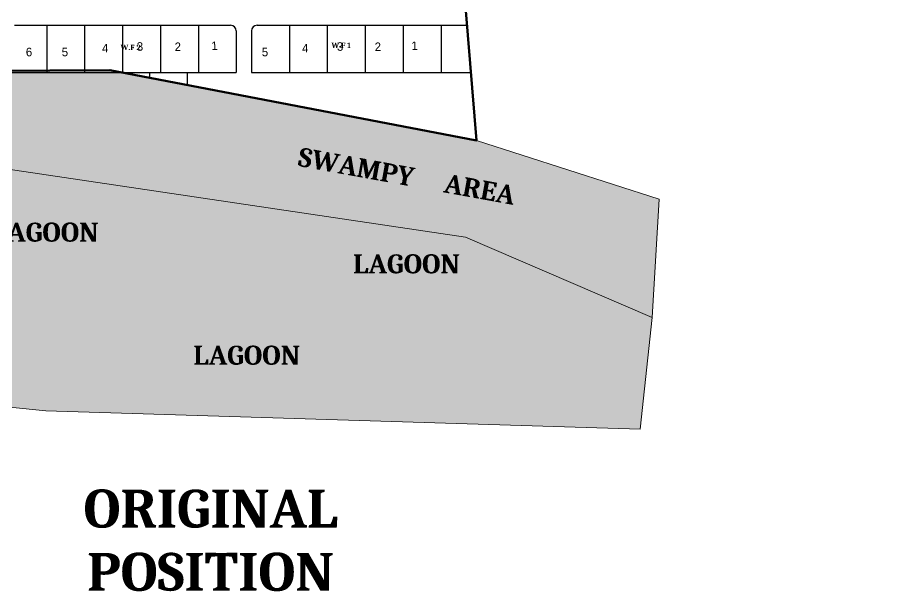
# Model space of a CAD drawing. Header units: metres. Extents: x 527079 to 600981, y 729644 to 782828.
# Drawn here: x 596223.4 to 596688.4, y 731330.9 to 731633.4 of the extents above; entities that cross this region are included whole.
import ezdxf

# ---------------------------------------------------------------- set-up
doc = ezdxf.new("R2010")
doc.units = ezdxf.units.M
doc.header["$MEASUREMENT"] = 0
for name, color, linetype, lineweight, true_color in [('KETU_EPE_BOUNDARY', 7, 'Continuous', 140, 0xffffff), ('LAGOON', 173, 'Continuous', 9, 0x4065eb), ('SWAMPY_AREA', 173, 'Continuous', 9, 0x4065eb)]:
    doc.layers.add(name, color=color, linetype=linetype, lineweight=lineweight, true_color=true_color)

msp = doc.modelspace()

# ---------------------------------------------------------------- hatches: boundary and pattern name
h = msp.add_hatch()
h.set_pattern_fill('SWAMP', color=3, scale=5)
h.paths.add_polyline_path([(596465.49703, 731568.67444), (596272.11165, 731605.78685), (596050.33586, 731604.44145), (595908.99868, 731576.06868), (595921.97387, 731530.87775), (596051.48421, 731554.69938), (596174.38687, 731559.98198), (596459.60828, 731517.64856), (596558.03348, 731475.31514), (596561.73765, 731537.75693)])
h.paths.add_polyline_path([(596366.77065, 731550.05057), (596486.77627, 731528.34178), (596490.78147, 731550.48243), (596370.77585, 731572.19122)], flags=24)
h.paths.add_polyline_path([(595975.87159, 731560.64374), (596113.77906, 731572.18089), (596111.90329, 731594.60257), (595973.99583, 731583.06541)], flags=24)
h = msp.add_hatch()
h.set_pattern_fill('ANSI36', color=150, scale=20)
h.paths.add_polyline_path([(596051.48421, 731554.69938), (595921.97387, 731530.87775), (595945.35664, 731455.56135), (596238.28939, 731426.15987), (596551.69758, 731416.53554), (596558.03348, 731475.31514), (596459.60828, 731517.64856), (596174.38687, 731559.98198)])
h.paths.add_polyline_path([(596397.82128, 731511.12529), (596459.01175, 731511.12529), (596459.01175, 731496.12529), (596397.82128, 731496.12529)], flags=24)
h.paths.add_polyline_path([(596313.54887, 731462.95031), (596374.73935, 731462.95031), (596374.73935, 731447.95031), (596313.54887, 731447.95031)], flags=24)
h.paths.add_polyline_path([(596156.84478, 731467.76248), (596218.03526, 731467.76248), (596218.03526, 731452.76248), (596156.84478, 731452.76248)], flags=24)
h.paths.add_polyline_path([(596207.28403, 731527.83924), (596268.4745, 731527.83924), (596268.4745, 731512.83924), (596207.28403, 731512.83924)], flags=24)
h.paths.add_polyline_path([(596013.11057, 731516.93884), (596074.30105, 731516.93884), (596074.30105, 731501.93884), (596013.11057, 731501.93884)], flags=24)
h.paths.add_polyline_path([(596370.64526, 731568.02993), (596435.07572, 731556.37458), (596429.43877, 731525.21367), (596365.00831, 731536.86901)], flags=9)
h.paths.add_polyline_path([(595974.94925, 731579.01271), (596040.19751, 731584.4713), (596042.83748, 731552.91486), (595977.58922, 731547.45628)], flags=9)

# ---------------------------------------------------------------- linework, layer by layer
for p, q in [((596221.7208, 731629.44145), (596335.7208, 731629.44145)), ((596238.7208, 731629.44145), (596238.7208, 731604.44145)), ((596258.7208, 731629.44145), (596258.7208, 731604.44145)), ((596278.7208, 731629.44145), (596278.7208, 731604.44145)), ((596298.7208, 731629.44145), (596298.7208, 731604.44145)), ((596318.7208, 731629.44145), (596318.7208, 731604.44145)), ((596349.7208, 731629.44145), (596460.47356, 731629.44145)), ((596366.7208, 731629.44145), (596366.7208, 731604.44145)), ((596386.7208, 731629.44145), (596386.7208, 731604.44145)), ((596406.7208, 731629.44145), (596406.7208, 731604.44145)), ((596426.7208, 731629.44145), (596426.7208, 731604.44145)), ((596446.7208, 731629.44145), (596446.7208, 731604.44145)), ((596338.7208, 731626.44145), (596338.7208, 731604.44145)), ((596346.7208, 731626.44145), (596346.7208, 731604.44145)), ((596050.33586, 731604.44145), (596338.7208, 731604.44145)), ((596292.88033, 731604.44145), (596292.88033, 731601.80115)), ((596312.88033, 731604.44145), (596312.88033, 731597.96297)), ((596346.7208, 731604.44145), (596462.54025, 731604.44145))]:
    msp.add_line(p, q)
for centre, start, end in [((596335.7208, 731626.44145), 0, 90), ((596349.7208, 731626.44145), 90, 180)]:
    msp.add_arc(centre, 3, start, end)
at = {"layer": 'KETU_EPE_BOUNDARY', "color": 1}
msp.add_lwpolyline([(596661.39447, 732043.97265), (596636.331, 732039.588), (596646.512, 731994.423), (596478.22958, 731928.95476), (596493.50323, 731855.81055), (596498.72877, 731831.73342), (596443.76147, 731831.60112), (596465.49703, 731568.67444), (596272.11165, 731605.78685), (596050.33586, 731604.44145), (596045.33786, 731807.59367), (595980.68007, 731808.7107), (595935.38328, 731855.65373), (595934.56718, 731981.81685), (595937.43571, 732070.98822), (596198.05787, 732032.12915), (596306.76649, 732068.24323), (596358.98307, 732083.85), (596611.2466, 732138.75801), (596637.93624, 732144.93908), (596688.439, 732048.834)], close=True, dxfattribs=at)
at = {"layer": 'LAGOON'}
msp.add_lwpolyline([(595921.97387, 731530.87775), (596051.48421, 731554.69938), (596174.38687, 731559.98198), (596459.60828, 731517.64856), (596558.03348, 731475.31514), (596551.69758, 731416.53554), (596238.28939, 731426.15987), (595945.35664, 731455.56135)], close=True, dxfattribs=at)
at = {"layer": 'SWAMPY_AREA'}
msp.add_lwpolyline([(595908.99868, 731576.06868), (596050.33586, 731604.44145), (596272.11165, 731605.78685), (596465.49703, 731568.67444), (596561.73765, 731537.75693), (596558.03348, 731475.31514), (596459.60828, 731517.64856), (596174.38687, 731559.98198), (596051.48421, 731554.69938), (595921.97387, 731530.87775)], close=True, dxfattribs=at)

# ---------------------------------------------------------------- texts
at = {"attachment_point": 1}
for s, width, gutter_width, heights, insert, char_height, rotation in [('{\\fCentury Gothic|b0|i0|c0|p34;4}', 7.3482261, 22.50867, [4.50173], (596267.86464, 731619.56207), 4.5017338, 1.358788), ('{\\fCentury Gothic|b0|i0|c0|p34;3}', 7.3482261, 22.50867, [4.50173], (596286.20642, 731620.43477), 4.5017338, 1.358788), ('{\\fCentury Gothic|b0|i0|c0|p34;2}', 7.3482261, 22.50867, [4.50173], (596306.14943, 731620.28931), 4.5017338, 1.358788), ('{\\fCentury Gothic|b0|i0|c0|p34;1}', 7.3482261, 22.50867, [4.50173], (596325.50641, 731620.81464), 4.5017338, 1.358788), ('{\\fCentury Gothic|b0|i0|c0|p34;4}', 7.3482261, 22.50867, [4.50173], (596373.37396, 731619.55837), 4.5017338, 1.358788), ('{\\fCentury Gothic|b0|i0|c0|p34;3}', 7.3482261, 22.50867, [4.50173], (596391.71574, 731620.43107), 4.5017338, 1.358788), ('{\\fCentury Gothic|b0|i0|c0|p34;2}', 7.3482261, 22.50867, [4.50173], (596411.65875, 731620.28562), 4.5017338, 1.358788), ('{\\fCentury Gothic|b0|i0|c0|p34;1}', 7.3482261, 22.50867, [4.50173], (596431.01573, 731620.81094), 4.5017338, 1.358788), ('{\\fCentury Gothic|b0|i0|c0|p34;6}', 7.3482261, 22.50867, [4.50173], (596227.6873, 731617.5258), 4.5017338, 1.358788), ('{\\fCentury Gothic|b0|i0|c0|p34;5}', 7.3482261, 22.50867, [4.50173], (596246.61141, 731617.5258), 4.5017338, 1.358788), ('{\\fCentury Gothic|b0|i0|c0|p34;5}', 7.3482261, 22.50867, [4.50173], (596352.12073, 731617.52211), 4.5017338, 1.358788), ('{\\fCambria|b1|i0|c0|p18;SWAMPY     AREA}', 118.279608, 1, [-10.18222], (596372.66031, 731565.12483), 10, 349.7461931)]:
    msp.add_mtext_dynamic_manual_height_columns(s, width=width, gutter_width=gutter_width, heights=heights, dxfattribs=dict(at, insert=insert, char_height=char_height, rotation=rotation))
for s, heights, insert, char_height in [('{\\fCambria|b1|i0|c0|p18;W.F 1}', [-2.88931], (596388.92758, 731620.27554), 2.856), ('{\\fCambria|b1|i0|c0|p18;W.F 2}', [-2.88931], (596277.72752, 731619.16325), 2.856), ('{\\fCambria|b1|i0|c0|p18;LAGOON}', [-10.18222], (596209.78403, 731525.33924), 10), ('{\\fCambria|b1|i0|c0|p18;LAGOON}', [-10.18222], (596400.32128, 731508.62529), 10), ('{\\fCambria|b1|i0|c0|p18;LAGOON}', [-10.18222], (596316.04887, 731460.45031), 10)]:
    msp.add_mtext_dynamic_manual_height_columns(s, width=208.2160618, gutter_width=1, heights=heights, dxfattribs=dict(at, insert=insert, char_height=char_height))
at = {"insert": (596197.82113, 731384.56466), "char_height": 20, "width": 254.770542, "attachment_point": 1}
msp.add_mtext('\\A1;\\pxqc;{\\fCambria|b1|i0|c0|p18;ORIGINAL POSITION}', dxfattribs=at)

doc.saveas('drawing.dxf')
